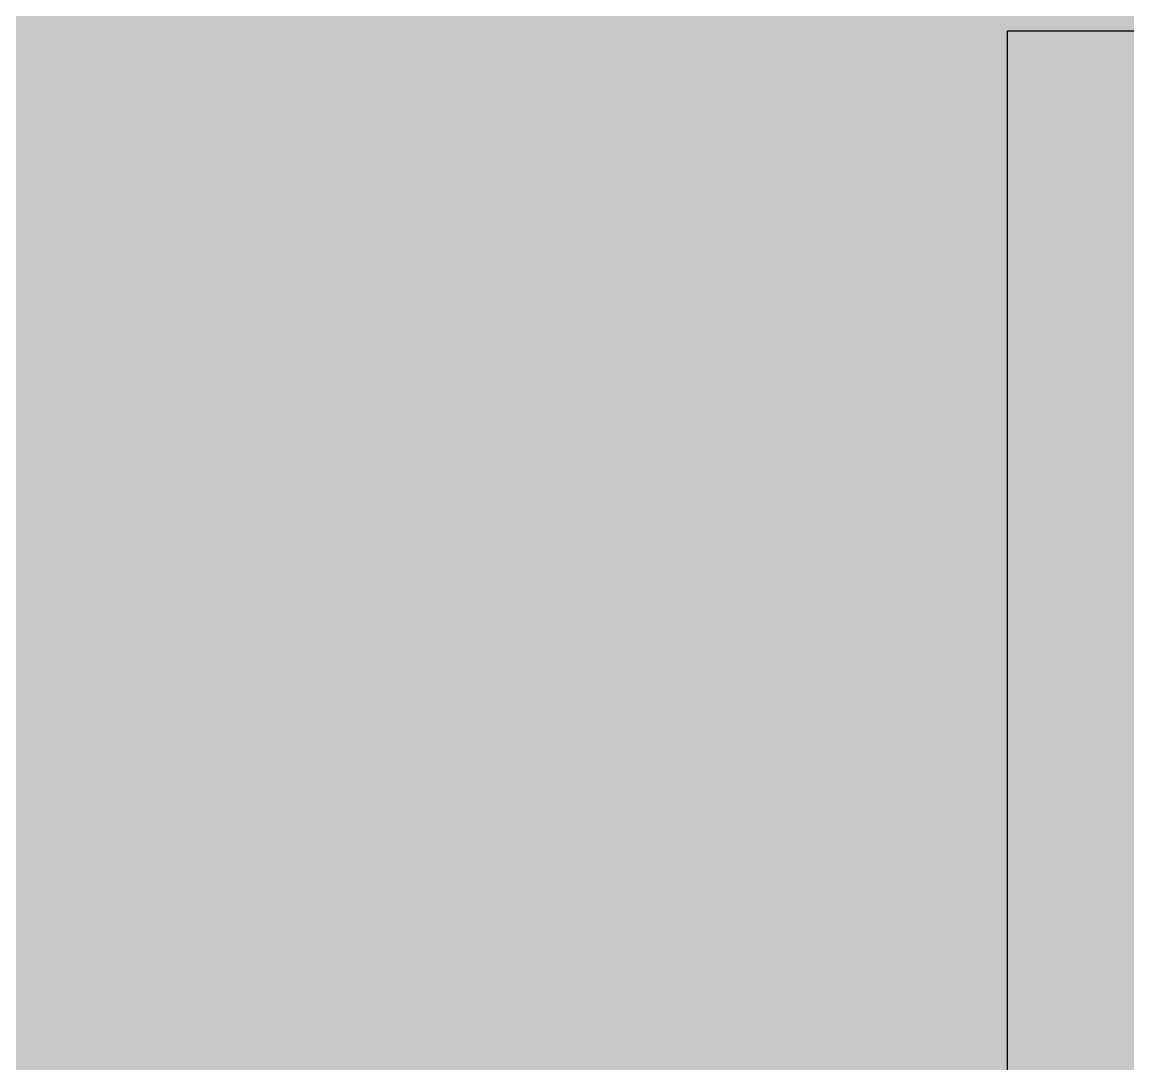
# Model space of a CAD drawing. Extents: x 758840 to 1108724, y -102573 to 143521.
# Drawn here: x 840899 to 846366, y 104646 to 109795 of the extents above; entities that cross this region are included whole.
import ezdxf
from ezdxf.xclip import XClip

# ---------------------------------------------------------------- set-up
doc = ezdxf.new("R2010")
doc.units = 0
doc.header["$LTSCALE"] = 1000
doc.header["$MEASUREMENT"] = 0
doc.layers.add('PUB_HATCH', color=8, linetype='Continuous')
doc.layers.add('电缆沟', color=2, linetype='Continuous')

# ---------------------------------------------------------------- blocks, each defined once
blk = doc.blocks.new('dlg')
at = {"layer": '电缆沟'}
for p, q in [((650223.7, 197559.4), (650223.7, 204239.4)), ((650223.7, 204239.4), (651223.7, 204239.4))]:
    blk.add_line(p, q, dxfattribs=at)

msp = doc.modelspace()

# ---------------------------------------------------------------- hatches: boundary and pattern name
at = {"layer": 'PUB_HATCH', "ltscale": 5}
h = msp.add_hatch(dxfattribs=at)
h.set_pattern_fill('AR-CONC', color=256, scale=500)
h.set_pattern_definition([(50, (17972.44, 56052.85), (910.92334, -79.6954), [95.25, -1047.75]), (355, (17972.4, 56052.85), (-176.2141, 955.2832), [76.2, -838.2]), (100.451, (18048.35, 56046.2), (734.7125, 875.5834), [80.95, -890.45]), (46.1842, (17972.4, 56306.9), (1355.3952, -210.2116), [142.875, -1571.625]), (96.6356, (18085.4, 56289.3), (1187.0212, 1237.1278), [121.425, -1335.675]), (351.184, (17972.4, 56306.9), (1187.023, 1237.1256), [114.3, -1257.3]), (21, (18099.44, 56243.35), (758.0744, -511.3276), [95.25, -1047.75]), (326, (18099.4, 56243.35), (309.0101, 920.9398), [76.2, -838.2]), (71.4514, (18162.6, 56200.7), (1067.0825, 409.6143), [80.95, -890.45]), (37.5, (17972.44, 56052.85), (15.44302, 422.7752), [0, -828.04, 0, -850.9, 0, -841.375]), (7.5, (17972.44, 56052.85), (334.09831, 500.90287), [0, -485.14, 0, -808.99, 0, -320.675]), (327.5, (17689.23, 56052.85), (677.95298, -28.64372), [0, -317.5, 0, -990.6, 0, -1314.45]), (317.5, (17562.23, 56052.85), (740.6459, 127.13246), [0, -412.75, 0, -657.86, 0, -933.45])])
edge = h.paths.add_edge_path()
edge.add_arc((792333.02, 100837.52), 15000, 90, 91.910213, ccw=False)
edge.add_line((792333.02, 115837.52), (794133.02, 115837.52))
edge.add_line((794133.02, 115837.52), (794133.02, 109837.52))
edge.add_line((794133.02, 109837.52), (847633.02, 109837.52))
edge.add_line((847633.02, 109837.52), (847633.02, 102837.52))
edge.add_line((847633.02, 102837.52), (791833.02, 102837.52))
edge.add_line((791833.02, 102837.52), (791833.02, 115829.18))

# ---------------------------------------------------------------- block references
at = {"layer": '电缆沟', "color": 250}
ref = msp.add_blockref('dlg', (195546.85, -94487.22), dxfattribs=at)
XClip(ref).set_block_clipping_path([(593286.1732931416, 142691.8646106179), (716986.1733082433, 211143.5433225089)])

doc.saveas('drawing.dxf')
